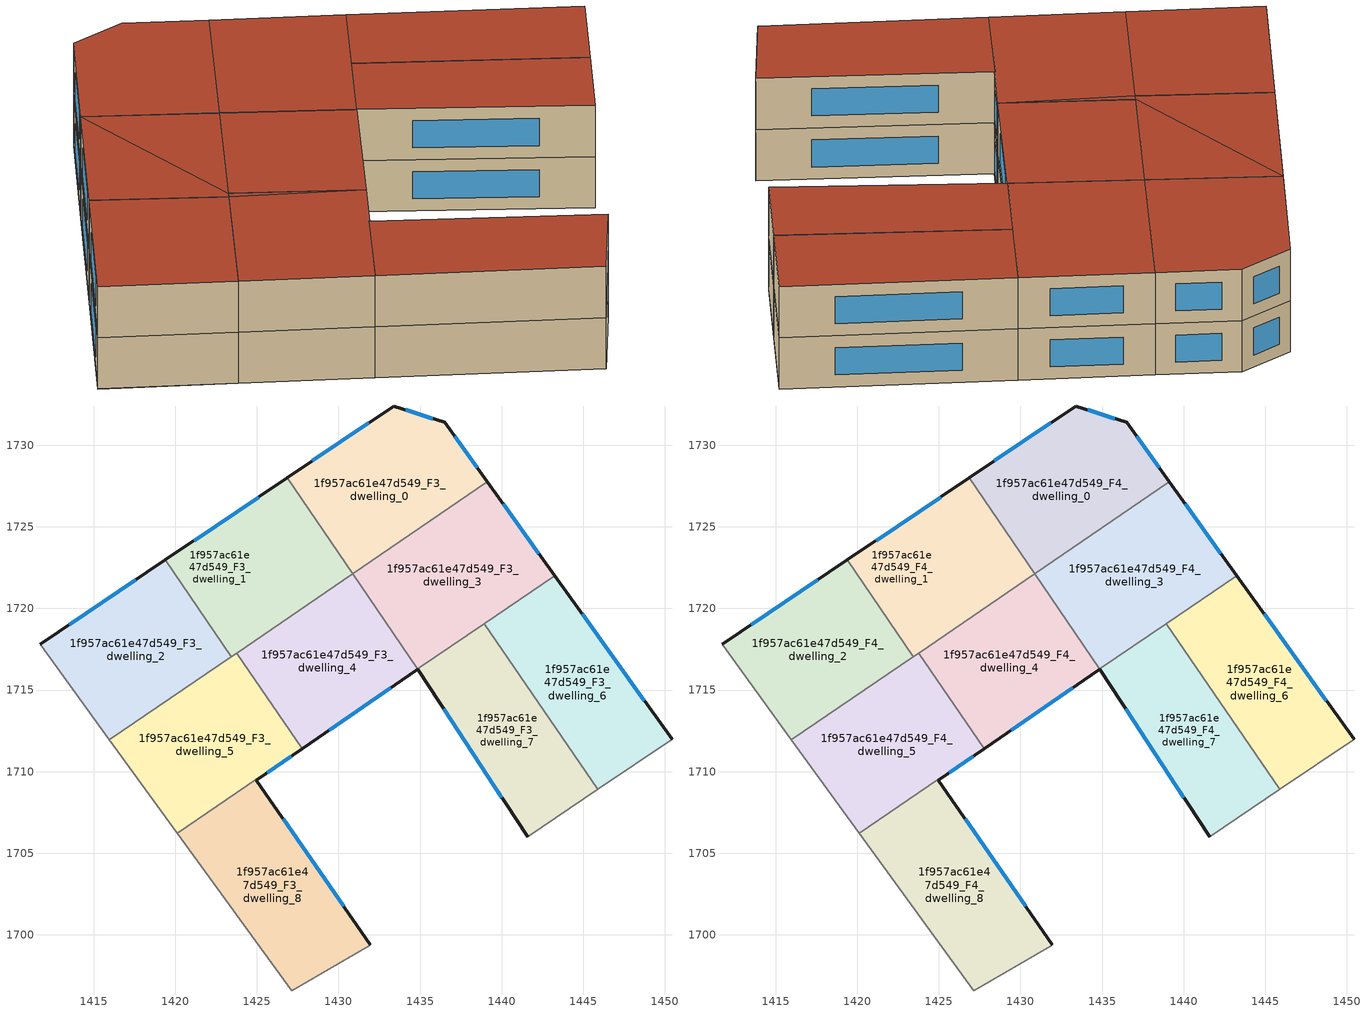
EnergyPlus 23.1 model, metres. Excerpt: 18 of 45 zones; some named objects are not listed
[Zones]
1f957ac61e47d549_F3_dwelling_0
 floor to 1f957ac61e47d549_F2_dwelling_0 (EU_floor_Construction): 1436.5,1731.4 1439.12,1727.75 1430.87,1722.12 1426.86,1728 1433.38,1732.4 z9
 wall outside (EU_wall_Construction): 1439.12,1727.75 1436.5,1731.4 1433.39,1732.4 1426.86,1728 z9:12
 wall to 1f957ac61e47d549_F3_dwelling_3 (EU_wall_Construction): 1430.87,1722.12 1439.12,1727.75 z9:12
 wall to 1f957ac61e47d549_F3_dwelling_1 (EU_wall_Construction): 1426.86,1728 1430.87,1722.12 z9:12
 window (EU_Window_Construction): 1431.85,1731.37 1428.39,1729.04 / 1435.77,1731.64 1434.12,1732.17 / 1438.51,1728.61 1437.12,1730.55 z9.7:11.3
1f957ac61e47d549_F3_dwelling_1
 floor to 1f957ac61e47d549_F2_dwelling_1 (EU_floor_Construction): 1426.86,1728 1423.76,1717.27 1423.44,1717.05 1419.4,1722.98 z9; 1426.86,1728 1430.87,1722.12 1423.76,1717.27 z9
 wall outside (EU_wall_Construction): 1426.86,1728 1419.4,1722.98 z9:12
 wall to 1f957ac61e47d549_F3_dwelling_2 (EU_wall_Construction): 1419.4,1722.98 1423.44,1717.05 z9:12
 wall to 1f957ac61e47d549_F3_dwelling_4 (EU_wall_Construction): 1423.76,1717.27 1430.87,1722.12 z9:12
 wall to 1f957ac61e47d549_F3_dwelling_5 (EU_wall_Construction): 1423.44,1717.05 1423.76,1717.27 z9:12
 window (EU_Window_Construction): 1425.11,1726.82 1421.15,1724.16 z9.7:11.3
1f957ac61e47d549_F3_dwelling_2
 floor to 1f957ac61e47d549_F2_dwelling_2 (EU_floor_Construction): 1419.4,1722.98 1423.44,1717.05 1415.96,1711.94 1411.71,1717.8 z9
 wall outside (EU_wall_Construction): 1419.4,1722.98 1411.71,1717.8 z9:12
 wall adiabatic (EU_wall_Construction): 1411.71,1717.8 1415.96,1711.94 z9:12
 wall to 1f957ac61e47d549_F3_dwelling_5 (EU_wall_Construction): 1415.96,1711.94 1423.44,1717.05 z9:12
 window (EU_Window_Construction): 1417.59,1721.76 1413.52,1719.01 z9.7:11.3
1f957ac61e47d549_F3_dwelling_3
 floor to 1f957ac61e47d549_F2_dwelling_3 (EU_floor_Construction): 1439.12,1727.75 1443.25,1722.01 1434.86,1716.29 1430.87,1722.12 z9
 wall outside (EU_wall_Construction): 1443.25,1722.01 1439.12,1727.75 z9:12
 wall to 1f957ac61e47d549_F3_dwelling_4 (EU_wall_Construction): 1430.87,1722.12 1434.86,1716.29 z9:12
 wall to 1f957ac61e47d549_F3_dwelling_6 (EU_wall_Construction): 1438.94,1719.08 1443.25,1722.01 z9:12
 wall to 1f957ac61e47d549_F3_dwelling_7 (EU_wall_Construction): 1434.86,1716.29 1438.94,1719.08 z9:12
 window (EU_Window_Construction): 1442.28,1723.36 1440.09,1726.41 z9.7:11.3
1f957ac61e47d549_F3_dwelling_4
 floor to 1f957ac61e47d549_F2_dwelling_4 (EU_floor_Construction): 1430.87,1722.12 1434.86,1716.29 1434.87,1716.28 1427.77,1711.4 1423.76,1717.27 z9
 wall outside (EU_wall_Construction): 1427.77,1711.4 1434.87,1716.28 z9:12
 wall to 1f957ac61e47d549_F3_dwelling_7 (EU_wall_Construction): 1434.87,1716.28 1434.86,1716.29 z9:12
 wall to 1f957ac61e47d549_F3_dwelling_5 (EU_wall_Construction): 1423.76,1717.27 1427.77,1711.4 z9:12
 window (EU_Window_Construction): 1429.44,1712.54 1433.2,1715.13 z9.7:11.3
1f957ac61e47d549_F3_dwelling_5
 floor to 1f957ac61e47d549_F2_dwelling_5 (EU_floor_Construction): 1423.44,1717.05 1427.77,1711.4 1424.98,1709.48 1424.95,1709.52 1420.11,1706.22 1415.96,1711.94 z9; 1423.76,1717.27 1427.77,1711.4 1423.44,1717.05 z9
 wall outside (EU_wall_Construction): 1424.98,1709.48 1427.77,1711.4 z9:12
 wall adiabatic (EU_wall_Construction): 1415.96,1711.94 1420.11,1706.22 z9:12
 wall to 1f957ac61e47d549_F3_dwelling_8 (EU_wall_Construction): 1420.11,1706.22 1424.95,1709.52 1424.98,1709.48 z9:12
 window (EU_Window_Construction): 1425.63,1709.93 1427.11,1710.95 z9.7:11.3
1f957ac61e47d549_F3_dwelling_6
 floor to 1f957ac61e47d549_F2_dwelling_6 (EU_floor_Construction): 1443.25,1722.01 1450.44,1712 1445.89,1708.91 1438.94,1719.08 z9
 wall outside (EU_wall_Construction): 1450.44,1712 1443.25,1722.01 z9:12
 wall adiabatic (EU_wall_Construction): 1445.89,1708.91 1450.44,1712 z9:12
 wall to 1f957ac61e47d549_F3_dwelling_7 (EU_wall_Construction): 1438.94,1719.08 1445.89,1708.91 z9:12
 window (EU_Window_Construction): 1448.75,1714.35 1444.94,1719.66 z9.7:11.3
1f957ac61e47d549_F3_dwelling_7
 floor to 1f957ac61e47d549_F2_dwelling_7 (EU_floor_Construction): 1438.94,1719.08 1445.89,1708.91 1441.6,1706 1434.87,1716.27 1434.86,1716.29 z9
 wall outside (EU_wall_Construction): 1434.87,1716.27 1441.6,1706 z9:12
 wall adiabatic (EU_wall_Construction): 1441.6,1706 1445.89,1708.91 z9:12
 window (EU_Window_Construction): 1436.45,1713.86 1440.02,1708.41 z9.7:11.3
1f957ac61e47d549_F3_dwelling_8
 floor to 1f957ac61e47d549_F2_dwelling_8 (EU_floor_Construction): 1424.98,1709.48 1431.96,1699.38 1431.9,1699.34 1427.13,1696.56 1420.11,1706.22 1424.95,1709.52 z9
 wall outside (EU_wall_Construction): 1431.96,1699.38 1424.98,1709.48 z9:12
 wall adiabatic (EU_wall_Construction): 1420.11,1706.22 1427.13,1696.56 1431.9,1699.34 1431.96,1699.38 z9:12
 window (EU_Window_Construction): 1430.32,1701.75 1426.62,1707.11 z9.7:11.3
1f957ac61e47d549_F4_dwelling_0
 floor to 1f957ac61e47d549_F3_dwelling_0 (EU_floor_Construction): 1436.5,1731.4 1439.12,1727.75 1430.87,1722.12 1426.86,1728 1433.38,1732.4 z12
 wall outside (EU_wall_Construction): 1439.12,1727.75 1436.5,1731.4 1433.39,1732.4 1426.86,1728 z12:15
 wall to 1f957ac61e47d549_F4_dwelling_3 (EU_wall_Construction): 1430.87,1722.12 1439.12,1727.75 z12:15
 wall to 1f957ac61e47d549_F4_dwelling_1 (EU_wall_Construction): 1426.86,1728 1430.87,1722.12 z12:15
 window (EU_Window_Construction): 1431.85,1731.37 1428.39,1729.04 / 1435.77,1731.64 1434.12,1732.17 / 1438.51,1728.61 1437.12,1730.55 z12.7:14.3
 roof outside (EU_roof_Construction): 1439.12,1727.75 1436.5,1731.4 1433.39,1732.4 1426.86,1728 1430.87,1722.12 z15
1f957ac61e47d549_F4_dwelling_1
 floor to 1f957ac61e47d549_F3_dwelling_1 (EU_floor_Construction): 1426.86,1728 1423.76,1717.27 1423.44,1717.05 1419.4,1722.98 z12; 1426.86,1728 1430.87,1722.12 1423.76,1717.27 z12
 wall outside (EU_wall_Construction): 1426.86,1728 1419.4,1722.98 z12:15
 wall to 1f957ac61e47d549_F4_dwelling_2 (EU_wall_Construction): 1419.4,1722.98 1423.44,1717.05 z12:15
 wall to 1f957ac61e47d549_F4_dwelling_4 (EU_wall_Construction): 1423.76,1717.27 1430.87,1722.12 z12:15
 wall to 1f957ac61e47d549_F4_dwelling_5 (EU_wall_Construction): 1423.44,1717.05 1423.76,1717.27 z12:15
 window (EU_Window_Construction): 1425.11,1726.82 1421.15,1724.16 z12.7:14.3
 roof outside (EU_roof_Construction): 1430.87,1722.12 1426.86,1728 1423.76,1717.27 z15; 1423.76,1717.27 1426.86,1728 1419.4,1722.98 1423.44,1717.05 z15
1f957ac61e47d549_F4_dwelling_2
 floor to 1f957ac61e47d549_F3_dwelling_2 (EU_floor_Construction): 1419.4,1722.98 1423.44,1717.05 1415.96,1711.94 1411.71,1717.8 z12
 wall outside (EU_wall_Construction): 1419.4,1722.98 1411.71,1717.8 z12:15
 wall adiabatic (EU_wall_Construction): 1411.71,1717.8 1415.96,1711.94 z12:15
 wall to 1f957ac61e47d549_F4_dwelling_5 (EU_wall_Construction): 1415.96,1711.94 1423.44,1717.05 z12:15
 window (EU_Window_Construction): 1417.59,1721.76 1413.52,1719.01 z12.7:14.3
 roof outside (EU_roof_Construction): 1423.44,1717.05 1419.4,1722.98 1411.71,1717.8 1415.96,1711.94 z15
1f957ac61e47d549_F4_dwelling_3
 floor to 1f957ac61e47d549_F3_dwelling_3 (EU_floor_Construction): 1439.12,1727.75 1443.25,1722.01 1434.86,1716.29 1430.87,1722.12 z12
 wall outside (EU_wall_Construction): 1443.25,1722.01 1439.12,1727.75 z12:15
 wall to 1f957ac61e47d549_F4_dwelling_4 (EU_wall_Construction): 1430.87,1722.12 1434.86,1716.29 z12:15
 wall to 1f957ac61e47d549_F4_dwelling_6 (EU_wall_Construction): 1438.94,1719.08 1443.25,1722.01 z12:15
 wall to 1f957ac61e47d549_F4_dwelling_7 (EU_wall_Construction): 1434.86,1716.29 1438.94,1719.08 z12:15
 window (EU_Window_Construction): 1442.28,1723.36 1440.09,1726.41 z12.7:14.3
 roof outside (EU_roof_Construction): 1443.25,1722.01 1439.12,1727.75 1430.87,1722.12 1434.86,1716.29 z15
1f957ac61e47d549_F4_dwelling_4
 floor to 1f957ac61e47d549_F3_dwelling_4 (EU_floor_Construction): 1430.87,1722.12 1434.86,1716.29 1434.87,1716.28 1427.77,1711.4 1423.76,1717.27 z12
 wall outside (EU_wall_Construction): 1427.77,1711.4 1434.87,1716.28 z12:15
 wall to 1f957ac61e47d549_F4_dwelling_7 (EU_wall_Construction): 1434.87,1716.28 1434.86,1716.29 z12:15
 wall to 1f957ac61e47d549_F4_dwelling_5 (EU_wall_Construction): 1423.76,1717.27 1427.77,1711.4 z12:15
 window (EU_Window_Construction): 1429.44,1712.54 1433.2,1715.13 z12.7:14.3
 roof outside (EU_roof_Construction): 1434.87,1716.28 1434.86,1716.29 1430.87,1722.12 1423.76,1717.27 1427.77,1711.4 z15
1f957ac61e47d549_F4_dwelling_5
 floor to 1f957ac61e47d549_F3_dwelling_5 (EU_floor_Construction): 1423.44,1717.05 1427.77,1711.4 1424.98,1709.48 1424.95,1709.52 1420.11,1706.22 1415.96,1711.94 z12; 1423.76,1717.27 1427.77,1711.4 1423.44,1717.05 z12
 wall outside (EU_wall_Construction): 1424.98,1709.48 1427.77,1711.4 z12:15
 wall adiabatic (EU_wall_Construction): 1415.96,1711.94 1420.11,1706.22 z12:15
 wall to 1f957ac61e47d549_F4_dwelling_8 (EU_wall_Construction): 1420.11,1706.22 1424.95,1709.52 1424.98,1709.48 z12:15
 window (EU_Window_Construction): 1425.63,1709.93 1427.11,1710.95 z12.7:14.3
 roof outside (EU_roof_Construction): 1427.77,1711.4 1423.76,1717.27 1423.44,1717.05 z15; 1424.98,1709.48 1427.77,1711.4 1423.44,1717.05 1415.96,1711.94 1420.11,1706.22 1424.95,1709.52 z15
1f957ac61e47d549_F4_dwelling_6
 floor to 1f957ac61e47d549_F3_dwelling_6 (EU_floor_Construction): 1443.25,1722.01 1450.44,1712 1445.89,1708.91 1438.94,1719.08 z12
 wall outside (EU_wall_Construction): 1450.44,1712 1443.25,1722.01 z12:15
 wall adiabatic (EU_wall_Construction): 1445.89,1708.91 1450.44,1712 z12:15
 wall to 1f957ac61e47d549_F4_dwelling_7 (EU_wall_Construction): 1438.94,1719.08 1445.89,1708.91 z12:15
 window (EU_Window_Construction): 1448.75,1714.35 1444.94,1719.66 z12.7:14.3
 roof outside (EU_roof_Construction): 1450.44,1712 1443.25,1722.01 1438.94,1719.08 1445.89,1708.91 z15
1f957ac61e47d549_F4_dwelling_7
 floor to 1f957ac61e47d549_F3_dwelling_7 (EU_floor_Construction): 1438.94,1719.08 1445.89,1708.91 1441.6,1706 1434.87,1716.27 1434.86,1716.29 z12
 wall outside (EU_wall_Construction): 1434.87,1716.27 1441.6,1706 z12:15
 wall adiabatic (EU_wall_Construction): 1441.6,1706 1445.89,1708.91 z12:15
 window (EU_Window_Construction): 1436.45,1713.86 1440.02,1708.41 z12.7:14.3
 roof outside (EU_roof_Construction): 1445.89,1708.91 1438.94,1719.08 1434.86,1716.29 1434.87,1716.28 1441.6,1706 z15
1f957ac61e47d549_F4_dwelling_8
 floor to 1f957ac61e47d549_F3_dwelling_8 (EU_floor_Construction): 1424.98,1709.48 1431.96,1699.38 1431.9,1699.34 1427.13,1696.56 1420.11,1706.22 1424.95,1709.52 z12
 wall outside (EU_wall_Construction): 1431.96,1699.38 1424.98,1709.48 z12:15
 wall adiabatic (EU_wall_Construction): 1420.11,1706.22 1427.13,1696.56 1431.9,1699.34 1431.96,1699.38 z12:15
 window (EU_Window_Construction): 1430.32,1701.75 1426.62,1707.11 z12.7:14.3
 roof outside (EU_roof_Construction): 1431.9,1699.34 1431.96,1699.38 1424.98,1709.48 1424.95,1709.52 1420.11,1706.22 1427.13,1696.56 z15
[Building]
EU S2 Campaign: North Axis=0; Terrain=City; Solar Distribution=FullExterior
[Site:Location]
Budapest.Ferenc.Liszt.Intl.AP: Latitude=47.437; Longitude=19.256; Time Zone=1; Elevation=185
[SizingPeriod:WeatherFileDays]
AnnualSizingPeriod: Begin Month=1; Begin Day of Month=1; End Month=12; End Day of Month=31; Day of Week for Start Day=Monday; Use Weather File Daylight Saving Period=No; Use Weather File Rain and Snow Indicators=No
[MATERIAL]
EU_InternalMass_Material: Roughness=MediumRough; Thickness=0.1; Conductivity=1; Density=1800; Specific Heat=900; Thermal Absorptance=0.9; Solar Absorptance=0.7; Visible Absorptance=0.7
[MATERIAL:NOMASS] Roughness=MediumRough; Thermal Absorptance=0.9; Solar Absorptance=0.7; Visible Absorptance=0.7
Name | Thermal Resistance
EU_wall_NoMass | 0.832559
EU_roof_NoMass | 1.39638
EU_floor_NoMass | 0.872794
[WINDOWMATERIAL:SIMPLEGLAZINGSYSTEM]
EU_Window_SimpleGlazing: UFactor=2.79869; Solar Heat Gain Coefficient=0.75; Visible Transmittance=0.75
[CONSTRUCTION]
EU_wall_Construction: EU_wall_NoMass
EU_roof_Construction: EU_roof_NoMass
EU_floor_Construction: EU_floor_NoMass
EU_Window_Construction: EU_Window_SimpleGlazing
EU_InternalMass_Construction: EU_InternalMass_Material
[ZONE] Type=1; Multiplier=1; Ceiling Height=autocalculate; Floor Area=autocalculate; Part of Total Floor Area=Yes
Name | Volume
1f957ac61e47d549_F3_dwelling_0; 1f957ac61e47d549_F4_dwelling_0 | 203.115
1f957ac61e47d549_F3_dwelling_1; 1f957ac61e47d549_F4_dwelling_1 | 192.91
1f957ac61e47d549_F3_dwelling_2; 1f957ac61e47d549_F4_dwelling_2; 1f957ac61e47d549_F3_dwelling_6; 1f957ac61e47d549_F4_dwelling_6 | 198.029
1f957ac61e47d549_F3_dwelling_3; 1f957ac61e47d549_F4_dwelling_3 | 213.433
1f957ac61e47d549_F3_dwelling_4; 1f957ac61e47d549_F4_dwelling_4 | 183.285
1f957ac61e47d549_F3_dwelling_5; 1f957ac61e47d549_F4_dwelling_5 | 198.497
1f957ac61e47d549_F3_dwelling_7; 1f957ac61e47d549_F4_dwelling_7 | 186.937
1f957ac61e47d549_F3_dwelling_8; 1f957ac61e47d549_F4_dwelling_8 | 207.911
[INTERNALMASS] Construction=EU_InternalMass_Construction
Name | Zone or ZoneList | Surface Area
1f957ac61e47d549_F3_dwelling_0_EU_InternalMass | 1f957ac61e47d549_F3_dwelling_0 | 67.705
1f957ac61e47d549_F3_dwelling_1_EU_InternalMass | 1f957ac61e47d549_F3_dwelling_1 | 64.3055
1f957ac61e47d549_F3_dwelling_2_EU_InternalMass | 1f957ac61e47d549_F3_dwelling_2 | 66.0116
1f957ac61e47d549_F3_dwelling_3_EU_InternalMass | 1f957ac61e47d549_F3_dwelling_3 | 71.1632
1f957ac61e47d549_F3_dwelling_4_EU_InternalMass | 1f957ac61e47d549_F3_dwelling_4 | 61.0973
1f957ac61e47d549_F3_dwelling_5_EU_InternalMass | 1f957ac61e47d549_F3_dwelling_5 | 66.168
1f957ac61e47d549_F3_dwelling_6_EU_InternalMass | 1f957ac61e47d549_F3_dwelling_6 | 66.0105
1f957ac61e47d549_F3_dwelling_7_EU_InternalMass | 1f957ac61e47d549_F3_dwelling_7 | 62.3136
1f957ac61e47d549_F3_dwelling_8_EU_InternalMass | 1f957ac61e47d549_F3_dwelling_8 | 69.3039
1f957ac61e47d549_F4_dwelling_0_EU_InternalMass | 1f957ac61e47d549_F4_dwelling_0 | 67.705
1f957ac61e47d549_F4_dwelling_1_EU_InternalMass | 1f957ac61e47d549_F4_dwelling_1 | 64.3055
1f957ac61e47d549_F4_dwelling_2_EU_InternalMass | 1f957ac61e47d549_F4_dwelling_2 | 66.0116
1f957ac61e47d549_F4_dwelling_3_EU_InternalMass | 1f957ac61e47d549_F4_dwelling_3 | 71.1632
1f957ac61e47d549_F4_dwelling_4_EU_InternalMass | 1f957ac61e47d549_F4_dwelling_4 | 61.0973
1f957ac61e47d549_F4_dwelling_5_EU_InternalMass | 1f957ac61e47d549_F4_dwelling_5 | 66.168
1f957ac61e47d549_F4_dwelling_6_EU_InternalMass | 1f957ac61e47d549_F4_dwelling_6 | 66.0105
1f957ac61e47d549_F4_dwelling_7_EU_InternalMass | 1f957ac61e47d549_F4_dwelling_7 | 62.3136
1f957ac61e47d549_F4_dwelling_8_EU_InternalMass | 1f957ac61e47d549_F4_dwelling_8 | 69.3039
[OTHEREQUIPMENT] Fuel Type=Electricity; Design Level Calculation Method=Watts/Area; Power per Zone Floor Area=1; Fraction Latent=0; Fraction Radiant=0; Fraction Lost=0; Carbon Dioxide Generation Rate=0; EndUse Subcategory=EU_Step8_InternalGains
Name | Zone or ZoneList or Space or SpaceList | Schedule
EU_Step8_InternalGain_1f957ac61e47d549_F3_dwelling_0_f000 | 1f957ac61e47d549_F3_dwelling_0 | EU_Step8_GainSchedule_1f957ac61e47d549_F3_dwelling_0_f000
EU_Step8_InternalGain_1f957ac61e47d549_F3_dwelling_1_f000 | 1f957ac61e47d549_F3_dwelling_1 | EU_Step8_GainSchedule_1f957ac61e47d549_F3_dwelling_1_f000
EU_Step8_InternalGain_1f957ac61e47d549_F3_dwelling_2_f000 | 1f957ac61e47d549_F3_dwelling_2 | EU_Step8_GainSchedule_1f957ac61e47d549_F3_dwelling_2_f000
EU_Step8_InternalGain_1f957ac61e47d549_F3_dwelling_3_f000 | 1f957ac61e47d549_F3_dwelling_3 | EU_Step8_GainSchedule_1f957ac61e47d549_F3_dwelling_3_f000
EU_Step8_InternalGain_1f957ac61e47d549_F3_dwelling_4_f000 | 1f957ac61e47d549_F3_dwelling_4 | EU_Step8_GainSchedule_1f957ac61e47d549_F3_dwelling_4_f000
EU_Step8_InternalGain_1f957ac61e47d549_F3_dwelling_5_f000 | 1f957ac61e47d549_F3_dwelling_5 | EU_Step8_GainSchedule_1f957ac61e47d549_F3_dwelling_5_f000
EU_Step8_InternalGain_1f957ac61e47d549_F3_dwelling_6_f000 | 1f957ac61e47d549_F3_dwelling_6 | EU_Step8_GainSchedule_1f957ac61e47d549_F3_dwelling_6_f000
EU_Step8_InternalGain_1f957ac61e47d549_F3_dwelling_7_f000 | 1f957ac61e47d549_F3_dwelling_7 | EU_Step8_GainSchedule_1f957ac61e47d549_F3_dwelling_7_f000
EU_Step8_InternalGain_1f957ac61e47d549_F3_dwelling_8_f000 | 1f957ac61e47d549_F3_dwelling_8 | EU_Step8_GainSchedule_1f957ac61e47d549_F3_dwelling_8_f000
EU_Step8_InternalGain_1f957ac61e47d549_F4_dwelling_0_f000 | 1f957ac61e47d549_F4_dwelling_0 | EU_Step8_GainSchedule_1f957ac61e47d549_F4_dwelling_0_f000
EU_Step8_InternalGain_1f957ac61e47d549_F4_dwelling_1_f000 | 1f957ac61e47d549_F4_dwelling_1 | EU_Step8_GainSchedule_1f957ac61e47d549_F4_dwelling_1_f000
EU_Step8_InternalGain_1f957ac61e47d549_F4_dwelling_2_f000 | 1f957ac61e47d549_F4_dwelling_2 | EU_Step8_GainSchedule_1f957ac61e47d549_F4_dwelling_2_f000
EU_Step8_InternalGain_1f957ac61e47d549_F4_dwelling_3_f000 | 1f957ac61e47d549_F4_dwelling_3 | EU_Step8_GainSchedule_1f957ac61e47d549_F4_dwelling_3_f000
EU_Step8_InternalGain_1f957ac61e47d549_F4_dwelling_4_f000 | 1f957ac61e47d549_F4_dwelling_4 | EU_Step8_GainSchedule_1f957ac61e47d549_F4_dwelling_4_f000
EU_Step8_InternalGain_1f957ac61e47d549_F4_dwelling_5_f000 | 1f957ac61e47d549_F4_dwelling_5 | EU_Step8_GainSchedule_1f957ac61e47d549_F4_dwelling_5_f000
EU_Step8_InternalGain_1f957ac61e47d549_F4_dwelling_6_f000 | 1f957ac61e47d549_F4_dwelling_6 | EU_Step8_GainSchedule_1f957ac61e47d549_F4_dwelling_6_f000
EU_Step8_InternalGain_1f957ac61e47d549_F4_dwelling_7_f000 | 1f957ac61e47d549_F4_dwelling_7 | EU_Step8_GainSchedule_1f957ac61e47d549_F4_dwelling_7_f000
EU_Step8_InternalGain_1f957ac61e47d549_F4_dwelling_8_f000 | 1f957ac61e47d549_F4_dwelling_8 | EU_Step8_GainSchedule_1f957ac61e47d549_F4_dwelling_8_f000
[ZONEVENTILATION:DESIGNFLOWRATE] Schedule=EU_AlwaysOn; Design Flow Rate Calculation Method=AirChanges/Hour; Air Changes per Hour=0.475469; Ventilation Type=Natural; Fan Pressure Rise=0; Fan Total Efficiency=1; Constant Term Coefficient=1; Temperature Term Coefficient=0; Velocity Term Coefficient=0; Velocity Squared Term Coefficient=0; Minimum Indoor Temperature=-100; Maximum Indoor Temperature=100; Delta Temperature=-100; Minimum Outdoor Temperature=-100; Maximum Outdoor Temperature=100; Maximum Wind Speed=40
Name | Zone or ZoneList or Space or SpaceList
EU_ConstantAir_1f957ac61e47d549_F3_dwelling_0 | 1f957ac61e47d549_F3_dwelling_0
EU_ConstantAir_1f957ac61e47d549_F3_dwelling_1 | 1f957ac61e47d549_F3_dwelling_1
EU_ConstantAir_1f957ac61e47d549_F3_dwelling_2 | 1f957ac61e47d549_F3_dwelling_2
EU_ConstantAir_1f957ac61e47d549_F3_dwelling_3 | 1f957ac61e47d549_F3_dwelling_3
EU_ConstantAir_1f957ac61e47d549_F3_dwelling_4 | 1f957ac61e47d549_F3_dwelling_4
EU_ConstantAir_1f957ac61e47d549_F3_dwelling_5 | 1f957ac61e47d549_F3_dwelling_5
EU_ConstantAir_1f957ac61e47d549_F3_dwelling_6 | 1f957ac61e47d549_F3_dwelling_6
EU_ConstantAir_1f957ac61e47d549_F3_dwelling_7 | 1f957ac61e47d549_F3_dwelling_7
EU_ConstantAir_1f957ac61e47d549_F3_dwelling_8 | 1f957ac61e47d549_F3_dwelling_8
EU_ConstantAir_1f957ac61e47d549_F4_dwelling_0 | 1f957ac61e47d549_F4_dwelling_0
EU_ConstantAir_1f957ac61e47d549_F4_dwelling_1 | 1f957ac61e47d549_F4_dwelling_1
EU_ConstantAir_1f957ac61e47d549_F4_dwelling_2 | 1f957ac61e47d549_F4_dwelling_2
EU_ConstantAir_1f957ac61e47d549_F4_dwelling_3 | 1f957ac61e47d549_F4_dwelling_3
EU_ConstantAir_1f957ac61e47d549_F4_dwelling_4 | 1f957ac61e47d549_F4_dwelling_4
EU_ConstantAir_1f957ac61e47d549_F4_dwelling_5 | 1f957ac61e47d549_F4_dwelling_5
EU_ConstantAir_1f957ac61e47d549_F4_dwelling_6 | 1f957ac61e47d549_F4_dwelling_6
EU_ConstantAir_1f957ac61e47d549_F4_dwelling_7 | 1f957ac61e47d549_F4_dwelling_7
EU_ConstantAir_1f957ac61e47d549_F4_dwelling_8 | 1f957ac61e47d549_F4_dwelling_8
[HVACTEMPLATE:ZONE:IDEALLOADSAIRSYSTEM] System Availability Schedule=EU_AlwaysOn; Maximum Heating Supply Air Temperature=50; Minimum Cooling Supply Air Temperature=13; Maximum Heating Supply Air Humidity Ratio=0.0156; Minimum Cooling Supply Air Humidity Ratio=0.0077; Heating Limit=NoLimit; Cooling Limit=NoLimit; Heating Availability Schedule=EU_AlwaysOn; Cooling Availability Schedule=EU_CoolingOff; Dehumidification Control Type=ConstantSensibleHeatRatio; Cooling Sensible Heat Ratio=0.7; Dehumidification Setpoint=60; Humidification Control Type=None; Humidification Setpoint=30; Outdoor Air Method=None; Outdoor Air Flow Rate per Person=0.00944; Outdoor Air Flow Rate per Zone Floor Area=0; Outdoor Air Flow Rate per Zone=0; Demand Controlled Ventilation Type=None; Outdoor Air Economizer Type=NoEconomizer; Heat Recovery Type=None; Sensible Heat Recovery Effectiveness=0.7; Latent Heat Recovery Effectiveness=0.65
Name | Template Thermostat
1f957ac61e47d549_F3_dwelling_0 | EU_HeatOnly_1f957ac61e47d549_F3_dwelling_0
1f957ac61e47d549_F3_dwelling_1 | EU_HeatOnly_1f957ac61e47d549_F3_dwelling_1
1f957ac61e47d549_F3_dwelling_2 | EU_HeatOnly_1f957ac61e47d549_F3_dwelling_2
1f957ac61e47d549_F3_dwelling_3 | EU_HeatOnly_1f957ac61e47d549_F3_dwelling_3
1f957ac61e47d549_F3_dwelling_4 | EU_HeatOnly_1f957ac61e47d549_F3_dwelling_4
1f957ac61e47d549_F3_dwelling_5 | EU_HeatOnly_1f957ac61e47d549_F3_dwelling_5
1f957ac61e47d549_F3_dwelling_6 | EU_HeatOnly_1f957ac61e47d549_F3_dwelling_6
1f957ac61e47d549_F3_dwelling_7 | EU_HeatOnly_1f957ac61e47d549_F3_dwelling_7
1f957ac61e47d549_F3_dwelling_8 | EU_HeatOnly_1f957ac61e47d549_F3_dwelling_8
1f957ac61e47d549_F4_dwelling_0 | EU_HeatOnly_1f957ac61e47d549_F4_dwelling_0
1f957ac61e47d549_F4_dwelling_1 | EU_HeatOnly_1f957ac61e47d549_F4_dwelling_1
1f957ac61e47d549_F4_dwelling_2 | EU_HeatOnly_1f957ac61e47d549_F4_dwelling_2
1f957ac61e47d549_F4_dwelling_3 | EU_HeatOnly_1f957ac61e47d549_F4_dwelling_3
1f957ac61e47d549_F4_dwelling_4 | EU_HeatOnly_1f957ac61e47d549_F4_dwelling_4
1f957ac61e47d549_F4_dwelling_5 | EU_HeatOnly_1f957ac61e47d549_F4_dwelling_5
1f957ac61e47d549_F4_dwelling_6 | EU_HeatOnly_1f957ac61e47d549_F4_dwelling_6
1f957ac61e47d549_F4_dwelling_7 | EU_HeatOnly_1f957ac61e47d549_F4_dwelling_7
1f957ac61e47d549_F4_dwelling_8 | EU_HeatOnly_1f957ac61e47d549_F4_dwelling_8
[SIZING:ZONE] Zone Cooling Design Supply Air Temperature Input Method=SupplyAirTemperature; Zone Cooling Design Supply Air Temperature=13; Zone Heating Design Supply Air Temperature Input Method=SupplyAirTemperature; Zone Heating Design Supply Air Temperature=50; Zone Cooling Design Supply Air Humidity Ratio=0.008; Zone Heating Design Supply Air Humidity Ratio=0.008; Cooling Design Air Flow Method=DesignDay; Cooling Design Air Flow Rate=0; Cooling Minimum Air Flow per Zone Floor Area=0.000762; Cooling Minimum Air Flow=0; Cooling Minimum Air Flow Fraction=0.2; Heating Design Air Flow Method=DesignDay; Heating Design Air Flow Rate=0; Heating Maximum Air Flow per Zone Floor Area=0.002032; Heating Maximum Air Flow=0.141576; Heating Maximum Air Flow Fraction=0.3; Account for Dedicated Outdoor Air System=No; Dedicated Outdoor Air System Control Strategy=NeutralSupplyAir; Dedicated Outdoor Air Low Setpoint Temperature for Design=autosize; Dedicated Outdoor Air High Setpoint Temperature for Design=autosize; Zone Load Sizing Method=Sensible Load Only No Latent Load; Zone Latent Cooling Design Supply Air Humidity Ratio Input Method=HumidityRatioDifference; Zone Cooling Design Supply Air Humidity Ratio Difference=0.005; Zone Latent Heating Design Supply Air Humidity Ratio Input Method=HumidityRatioDifference; Zone Humidification Design Supply Air Humidity Ratio Difference=0.005
1f957ac61e47d549_F3_dwelling_0; 1f957ac61e47d549_F3_dwelling_1; 1f957ac61e47d549_F3_dwelling_2; 1f957ac61e47d549_F3_dwelling_3; 1f957ac61e47d549_F3_dwelling_4; 1f957ac61e47d549_F3_dwelling_5; 1f957ac61e47d549_F3_dwelling_6; 1f957ac61e47d549_F3_dwelling_7; 1f957ac61e47d549_F3_dwelling_8; 1f957ac61e47d549_F4_dwelling_0; 1f957ac61e47d549_F4_dwelling_1; 1f957ac61e47d549_F4_dwelling_2; 1f957ac61e47d549_F4_dwelling_3; 1f957ac61e47d549_F4_dwelling_4; 1f957ac61e47d549_F4_dwelling_5; 1f957ac61e47d549_F4_dwelling_6; 1f957ac61e47d549_F4_dwelling_7; 1f957ac61e47d549_F4_dwelling_8
[SCHEDULE:CONSTANT]
Name | Hourly Value
EU_AlwaysOn | 1
EU_CoolingOff | 0
[SCHEDULE:FILE] Column Number=1; Rows to Skip at Top=0; Number of Hours of Data=8760; Column Separator=Comma; Interpolate to Timestep=No; Minutes per Item=60; Adjust Schedule for Daylight Savings=Yes
Name | File
EU_Step8_GainSchedule_1f957ac61e47d549_F3_dwelling_0_f000 | ../../schedules/1f957ac61e47d549/1f957ac61e47d549_F3_dwelling_0_f000_gain.csv
EU_Step8_GainSchedule_1f957ac61e47d549_F3_dwelling_1_f000 | ../../schedules/1f957ac61e47d549/1f957ac61e47d549_F3_dwelling_1_f000_gain.csv
EU_Step8_GainSchedule_1f957ac61e47d549_F3_dwelling_2_f000 | ../../schedules/1f957ac61e47d549/1f957ac61e47d549_F3_dwelling_2_f000_gain.csv
EU_Step8_GainSchedule_1f957ac61e47d549_F3_dwelling_3_f000 | ../../schedules/1f957ac61e47d549/1f957ac61e47d549_F3_dwelling_3_f000_gain.csv
EU_Step8_GainSchedule_1f957ac61e47d549_F3_dwelling_4_f000 | ../../schedules/1f957ac61e47d549/1f957ac61e47d549_F3_dwelling_4_f000_gain.csv
EU_Step8_GainSchedule_1f957ac61e47d549_F3_dwelling_5_f000 | ../../schedules/1f957ac61e47d549/1f957ac61e47d549_F3_dwelling_5_f000_gain.csv
EU_Step8_GainSchedule_1f957ac61e47d549_F3_dwelling_6_f000 | ../../schedules/1f957ac61e47d549/1f957ac61e47d549_F3_dwelling_6_f000_gain.csv
EU_Step8_GainSchedule_1f957ac61e47d549_F3_dwelling_7_f000 | ../../schedules/1f957ac61e47d549/1f957ac61e47d549_F3_dwelling_7_f000_gain.csv
EU_Step8_GainSchedule_1f957ac61e47d549_F3_dwelling_8_f000 | ../../schedules/1f957ac61e47d549/1f957ac61e47d549_F3_dwelling_8_f000_gain.csv
EU_Step8_GainSchedule_1f957ac61e47d549_F4_dwelling_0_f000 | ../../schedules/1f957ac61e47d549/1f957ac61e47d549_F4_dwelling_0_f000_gain.csv
EU_Step8_GainSchedule_1f957ac61e47d549_F4_dwelling_1_f000 | ../../schedules/1f957ac61e47d549/1f957ac61e47d549_F4_dwelling_1_f000_gain.csv
EU_Step8_GainSchedule_1f957ac61e47d549_F4_dwelling_2_f000 | ../../schedules/1f957ac61e47d549/1f957ac61e47d549_F4_dwelling_2_f000_gain.csv
EU_Step8_GainSchedule_1f957ac61e47d549_F4_dwelling_3_f000 | ../../schedules/1f957ac61e47d549/1f957ac61e47d549_F4_dwelling_3_f000_gain.csv
EU_Step8_GainSchedule_1f957ac61e47d549_F4_dwelling_4_f000 | ../../schedules/1f957ac61e47d549/1f957ac61e47d549_F4_dwelling_4_f000_gain.csv
EU_Step8_GainSchedule_1f957ac61e47d549_F4_dwelling_5_f000 | ../../schedules/1f957ac61e47d549/1f957ac61e47d549_F4_dwelling_5_f000_gain.csv
EU_Step8_GainSchedule_1f957ac61e47d549_F4_dwelling_6_f000 | ../../schedules/1f957ac61e47d549/1f957ac61e47d549_F4_dwelling_6_f000_gain.csv
EU_Step8_GainSchedule_1f957ac61e47d549_F4_dwelling_7_f000 | ../../schedules/1f957ac61e47d549/1f957ac61e47d549_F4_dwelling_7_f000_gain.csv
EU_Step8_GainSchedule_1f957ac61e47d549_F4_dwelling_8_f000 | ../../schedules/1f957ac61e47d549/1f957ac61e47d549_F4_dwelling_8_f000_gain.csv
